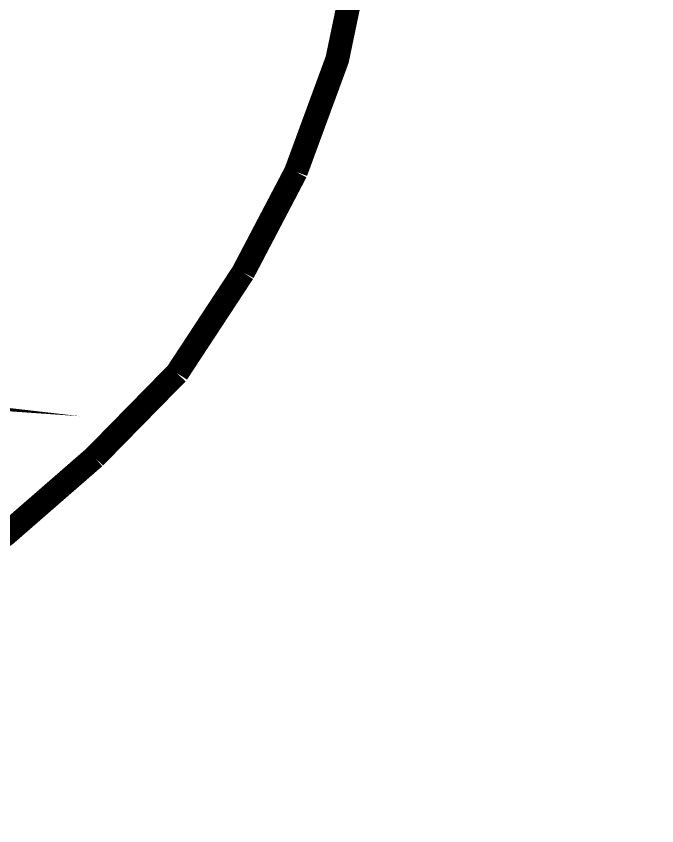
# Model space of a CAD drawing. Header units: inches. Extents: x -524 to 1067, y -71 to 1110.
# Drawn here: x 461.06 to 486.04, y 168.34 to 199.92 of the extents above; entities that cross this region are included whole.
import ezdxf

# ---------------------------------------------------------------- set-up
doc = ezdxf.new("R2010")
doc.units = ezdxf.units.IN
doc.header["$MEASUREMENT"] = 0
doc.layers.add('P', color=7, linetype='Continuous')

msp = doc.modelspace()

# ---------------------------------------------------------------- linework, layer by layer
at = {"layer": 'P', "const_width": 0.927058823529412}
for points in [[(471.9635516051212, 193.8496077766137), (473.5731301136898, 198.229413242107), (474.5403371539865, 202.8647073597541)], [(469.9050430363393, 189.9223822092214), (471.9635516051212, 193.8496077766137)], [(467.3282574874743, 185.9951566418291), (469.9050430363393, 189.9223822092214)], [(439.5164927815918, 186.4477365399301), (443.2502769409248, 186.1885980498884), (439.3230513735325, 186.6411779479894)], [(464.1091004703364, 182.7139523805971), (467.3282574874743, 185.9951566418291)], [(456.7072292336529, 177.177148304636), (460.6344548010452, 179.6882367715188), (464.1091004703364, 182.7139523805971)], [(502.8010319200816, 172.7973428391427), (501.6440333096141, 172.990784247202), (503.0601704101234, 172.7973428391427)]]:
    msp.add_lwpolyline(points, dxfattribs=at)

doc.saveas('drawing.dxf')
